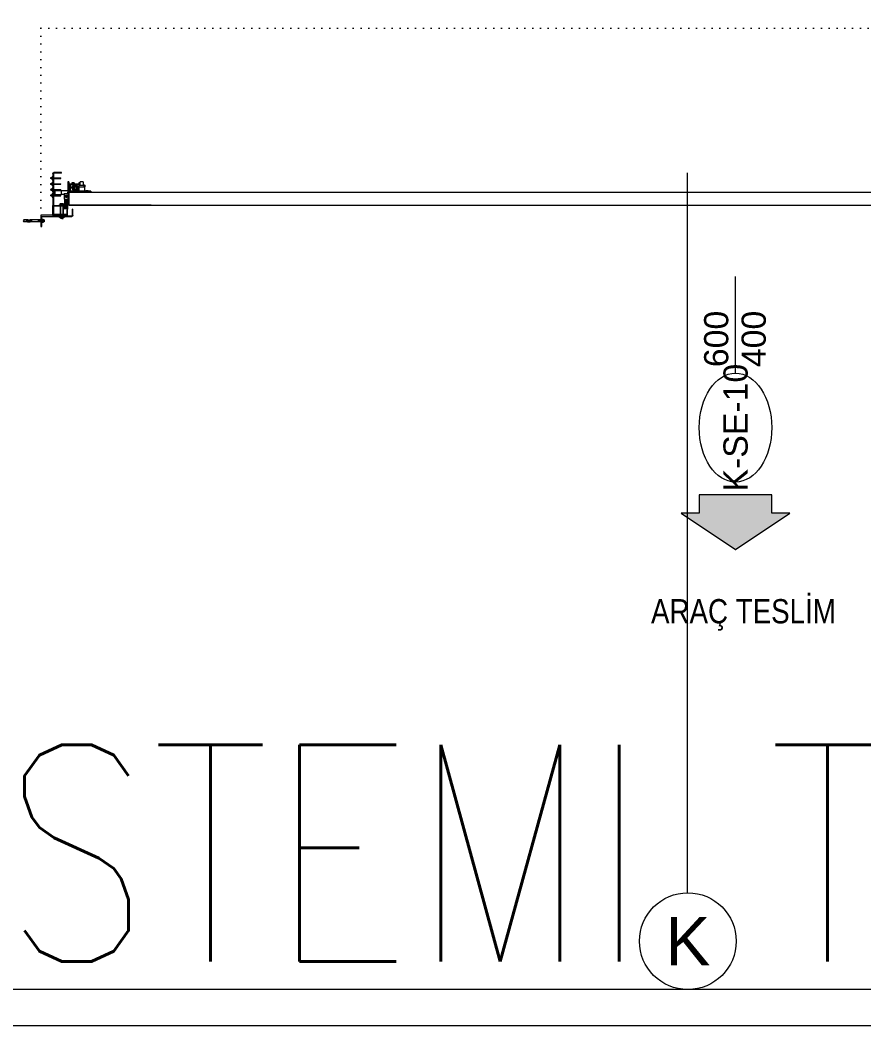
# Model space of a CAD drawing. Extents: x -1073 to 35213, y -1180 to 6950.
# Drawn here: x 3745.2 to 4093.9, y 0 to 415.6 of the extents above; entities that cross this region are included whole.
import ezdxf
from ezdxf.enums import TextEntityAlignment as Align

# ---------------------------------------------------------------- set-up
doc = ezdxf.new("R2010")
doc.units = 0
doc.header["$LTSCALE"] = 25
doc.linetypes.add('DOT2', pattern=[0.125, 0, -0.125])
doc.layers.get('0').update_dxf_attribs({"color": 9, "lineweight": 9})
for name, color, linetype, lineweight in [('10', 9, 'Continuous', 9), ('20', 9, 'DOT2', 9), ('21', 9, 'Continuous', 9), ('22', 8, 'Continuous', 9), ('24', 9, 'Continuous', 9), ('40A', 9, 'Continuous', 9), ('E-DAHİLİ DOME KAMERA', 7, 'Continuous', 30), ('E-DAHİLİ KAMERA', 7, 'Continuous', 30), ('E-YAZI', 7, 'Continuous', 30)]:
    doc.layers.add(name, color=color, linetype=linetype, lineweight=lineweight)
doc.styles.add('Arial', font='arial.ttf', dxfattribs={"height": 2.5})
doc.styles.add('E-YAZI', font='txttw.shx')
doc.styles.add('MuuM_TEXT-STANDART', font='ARIALN.TTF')

# ---------------------------------------------------------------- blocks, each defined once
blk = doc.blocks.new('0_aks')
at = {"linetype": 'Continuous'}
blk.add_circle((0, 0), 2, dxfattribs=at)
at = {"style": 'Arial'}
blk.add_attdef('AKS', text='', height=2, dxfattribs=at).set_placement((0, 0), align=Align.MIDDLE_CENTER)
blk = doc.blocks.new('p-aks_vw')
at = {"layer": '24', "ltscale": 2}
blk.add_lwpolyline([(3620, 40), (3620, -257.5)], dxfattribs=at)
at = {"layer": '24', "xscale": 10, "yscale": 10, "zscale": 10}
blk.add_blockref('0_aks', (3620.29, -277.5), dxfattribs=at).add_auto_attribs({'AKS': 'K'})
blk = doc.blocks.new('0_doorno')
blk.add_lwpolyline([(4.5, 0), (12.5, 0)])
blk.add_ellipse((0, 0), major_axis=(-4.5, 0), ratio=0.666667)
at = {"style": 'Arial'}
blk.add_attdef('YUKSEKLIK', text='', height=2, dxfattribs=at).set_placement((5, 5.9), align=Align.TOP_LEFT)
blk.add_attdef('KAPINO', text='', height=1.4, dxfattribs=at).set_placement((-0.019, -0.035), align=Align.MIDDLE)
blk.add_attdef('GENISLIK', text='', height=2, dxfattribs=at).set_placement((5, -1.895), align=Align.BOTTOM_LEFT)
blk = doc.blocks.new('0_arrow1')
blk.add_hatch(color=254).paths.add_polyline_path([(0, 0), (-22.5, -15), (-15, -15), (-15, -22.5), (15, -22.5), (15, -15), (22.5, -15)])
at = {"linetype": 'ByBlock', "lineweight": -2}
blk.add_lwpolyline([(15, -22.5), (-15, -22.5), (-15, -15), (-22.5, -15), (0, 0), (22.5, -15), (15, -15)], close=True, dxfattribs=at)
blk.add_point((0, 0))
blk = doc.blocks.new('p-seksiyoonel kapı profil')
for p, q in [((-6.34, 4.37), (-6.34, 4.6)), ((-6.34, 4.6), (1.04, 4.6)), ((-6.34, 4.37), (1.04, 4.37)), ((1.04, 4.37), (1.04, 4.6)), ((-6.58, 4.13), (-6.82, 4.13)), ((-6.82, -13.02), (-6.82, 4.13)), ((-6.58, -13.02), (-6.58, 4.13)), ((-1.83, 1.61), (-1.83, -2.44)), ((-1.44, 1.27), (-1.8, 1.62)), ((-1.8, 1.62), (-1.8, -2.44)), ((-1.44, 1.27), (-1.44, -2.44)), ((-1.24, 1.18), (-1.24, -2.44)), ((-0.68, 1.62), (-1.04, 1.26)), ((-1.04, 1.26), (-1.04, -2.44)), ((-0.68, 1.62), (-0.68, -2.44)), ((-0.65, 1.61), (-0.65, -2.44)), ((0, 0), (33.85, 0)), ((0, 0), (0, 0)), ((1.27, 4.13), (1.51, 4.13)), ((1.27, 4.13), (1.27, 1.59)), ((1.51, 1.59), (1.27, 1.59)), ((1.51, 4.13), (1.51, 1.59)), ((-7.76, -4.16), (-7.76, -3.9)), ((-7.53, -3.9), (-7.76, -3.9)), ((-7.53, -3.9), (-6.84, -3.9)), ((-7.53, -4.16), (-7.53, -3.9)), ((-7.08, -3.39), (-6.84, -3.39)), ((-7.08, -3.63), (-7.08, -3.39)), ((-7.08, -3.63), (-7.08, -3.9)), ((-6.84, -3.63), (-7.08, -3.63)), ((-6.84, -3.63), (-6.84, -3.39)), ((-6.84, -3.63), (-6.84, -3.9)), ((-6.58, -3.93), (-3.51, -3.93)), ((-3.51, -3.93), (-3.51, -4.16)), ((-2.07, -2.52), (-2.07, -2.44)), ((-2.07, -2.44), (-0.59, -2.44)), ((-2.07, -2.52), (-0.59, -2.52)), ((-2.07, -4.85), (-2.07, -2.52)), ((-1.7, -3.58), (-1.71, -3.72)), ((-1.71, -3.64), (-1.68, -3.77)), ((-1.71, -3.72), (-1.68, -3.85)), ((-1.65, -3.45), (-1.7, -3.58)), ((-1.68, -3.77), (-1.61, -3.89)), ((-1.68, -3.85), (-1.61, -3.97)), ((-1.56, -3.34), (-1.65, -3.45)), ((-1.65, -3.84), (-1.44, -3.63)), ((-1.61, -3.89), (-1.51, -3.98)), ((-1.61, -3.97), (-1.51, -4.07)), ((-1.45, -3.26), (-1.56, -3.34)), ((-1.51, -3.98), (-1.38, -4.04)), ((-1.51, -4.07), (-1.38, -4.13)), ((-1.31, -3.22), (-1.45, -3.26)), ((-1.44, -3.26), (-1.44, -3.63)), ((-1.38, -4.04), (-1.24, -4.07)), ((-1.38, -4.13), (-1.24, -4.15)), ((-1.17, -3.22), (-1.31, -3.22)), ((-1.24, -3.22), (-1.24, -3.55)), ((-1.24, -4.07), (-1.1, -4.04)), ((-1.24, -4.15), (-1.1, -4.13)), ((-1.04, -3.26), (-1.17, -3.22)), ((-1.1, -4.04), (-0.97, -3.98)), ((-1.1, -4.13), (-0.97, -4.07)), ((-1.04, -3.26), (-1.04, -3.63)), ((-0.92, -3.34), (-1.04, -3.26)), ((-1.04, -3.63), (-0.83, -3.83)), ((-0.97, -3.98), (-0.87, -3.89)), ((-0.97, -4.07), (-0.87, -3.97)), ((-0.83, -3.45), (-0.92, -3.34)), ((-0.87, -3.89), (-0.8, -3.77)), ((-0.87, -3.97), (-0.8, -3.85)), ((-0.78, -3.58), (-0.83, -3.45)), ((-0.8, -3.77), (-0.77, -3.64)), ((-0.8, -3.85), (-0.77, -3.72)), ((-0.77, -3.72), (-0.78, -3.58)), ((-0.59, -0.62), (-0.65, -0.68)), ((-0.65, -1.69), (-0.59, -1.74)), ((-0.12, 0), (-0.59, 0)), ((-0.59, -2.01), (-0.59, 0)), ((-0.59, -2.01), (-0.12, -2.01)), ((-0.59, -2.01), (-0.59, -2.44)), ((-0.59, -2.44), (-0.59, -2.5)), ((-0.59, -2.44), (-0.12, -2.44)), ((-0.59, -2.52), (-0.59, -2.5)), ((-0.59, -2.5), (-0.21, -2.5)), ((-0.59, -3.19), (-0.59, -2.52)), ((-0.59, -4.85), (-0.59, -3.19)), ((-0.59, -3.19), (-0.47, -3.19)), ((-0.47, -3.19), (-0.41, -3.16)), ((-0.47, -4.85), (-0.47, -3.19)), ((-0.41, -3.16), (-0.35, -3.07)), ((-0.35, -3.07), (-0.3, -2.93)), ((-0.3, -2.93), (-0.25, -2.74)), ((-0.25, -2.74), (-0.21, -2.5)), ((-0.21, -2.5), (-0.17, -2.49)), ((-0.17, -2.49), (-0.14, -2.48)), ((-0.14, -2.48), (-0.12, -2.46)), ((-0.12, -0.24), (-0.12, 0)), ((-0.12, -0.24), (0, -0.24)), ((-0.12, -5.32), (-0.12, -0.24)), ((-0.12, -2.46), (-0.12, -2.45)), ((33.85, 0), (0, 0)), ((0, 0), (0, -0.36)), ((0, -0.36), (0, -0.52)), ((0, -0.52), (0, -0.58)), ((0, -0.58), (0, -0.6)), ((0, -0.6), (0, -0.87)), ((0, -0.87), (0, -0.89)), ((0, -0.89), (0, -0.95)), ((0, -0.95), (0, -1.53)), ((0, -1.53), (0, -1.64)), ((0, -1.64), (0, -2.06)), ((0, -2.06), (0, -2.19)), ((0, -2.19), (0, -2.29)), ((0, -2.29), (0, -2.71)), ((0, -2.71), (0, -3.13)), ((0, -3.13), (0, -3.23)), ((0, -3.23), (0, -3.36)), ((0, -3.36), (0, -4.47)), ((-7.53, -4.16), (-7.76, -4.16)), ((-7.76, -4.19), (-7.76, -4.16)), ((-7.76, -4.19), (-7.08, -4.19)), ((-7.76, -6.53), (-7.76, -6.26)), ((-7.53, -6.26), (-7.76, -6.26)), ((-7.53, -6.53), (-7.76, -6.53)), ((-7.76, -6.56), (-7.76, -6.53)), ((-7.76, -6.56), (-7.08, -6.56)), ((-6.82, -4.16), (-7.53, -4.16)), ((-7.53, -6.26), (-6.84, -6.26)), ((-7.53, -6.53), (-7.53, -6.26)), ((-6.82, -6.53), (-7.53, -6.53)), ((-7.08, -4.16), (-7.08, -4.7)), ((-6.84, -4.7), (-7.08, -4.7)), ((-7.08, -5.76), (-6.84, -5.76)), ((-7.08, -5.99), (-7.08, -5.76)), ((-7.08, -5.99), (-7.08, -6.26)), ((-6.84, -5.99), (-7.08, -5.99)), ((-7.08, -6.53), (-7.08, -7.06)), ((-6.84, -7.06), (-7.08, -7.06)), ((-7.08, -8.12), (-6.84, -8.12)), ((-7.08, -8.35), (-7.08, -8.12)), ((-6.84, -4.7), (-6.84, -4.19)), ((-6.84, -5.99), (-6.84, -5.76)), ((-6.84, -5.99), (-6.84, -6.26)), ((-6.84, -7.06), (-6.84, -6.56)), ((-6.84, -8.35), (-6.84, -8.12)), ((-6.58, -4.16), (-3.51, -4.16)), ((-6.58, -6.29), (-3.51, -6.29)), ((-6.58, -6.53), (-3.51, -6.53)), ((-5.99, -4.68), (-6.04, -4.73)), ((-6.04, -5.53), (-6.04, -4.73)), ((-6.04, -5.67), (-6.04, -5.53)), ((-6.04, -5.67), (-5.99, -5.72)), ((-3.39, -4.25), (-5.99, -4.25)), ((-5.99, -6.14), (-5.99, -4.25)), ((-5.99, -6.14), (-3.39, -6.14)), ((-3.51, -6.29), (-3.51, -6.53)), ((-3.39, -6.14), (-3.39, -4.25)), ((-2.07, -4.37), (-3.39, -4.37)), ((-3.39, -6.03), (-0.6, -6.03)), ((-2.07, -4.85), (-0.59, -4.85)), ((-0.6, -5.77), (-0.6, -4.85)), ((-0.6, -6.03), (-0.6, -5.77)), ((-0.6, -5.79), (-0.59, -5.79)), ((-0.59, -4.85), (-0.47, -4.85)), ((-0.59, -4.85), (-0.59, -5.32)), ((-0.12, -5.32), (-0.59, -5.32)), ((-0.59, -9.63), (-0.59, -5.32)), ((-0.4, -4.84), (-0.47, -4.85)), ((-0.34, -4.84), (-0.4, -4.84)), ((-0.28, -4.83), (-0.34, -4.84)), ((-0.22, -4.83), (-0.28, -4.83)), ((-0.18, -4.82), (-0.22, -4.83)), ((-0.15, -4.81), (-0.18, -4.82)), ((-0.12, -4.8), (-0.15, -4.81)), ((-0.12, -5.79), (-0.15, -5.79)), ((-0.15, -5.82), (0.36, -5.82)), ((-0.12, -4.78), (-0.12, -4.8)), ((-0.12, -5.32), (0, -5.32)), ((-0.12, -5.79), (-0.12, -5.32)), ((0.13, -5.79), (-0.12, -5.79)), ((0.36, -5.85), (-0.12, -5.85)), ((-0.12, -9.63), (-0.12, -5.85)), ((0, -4.47), (0, -4.53)), ((0, -4.53), (0, -4.55)), ((0, -4.55), (0, -4.81)), ((0, -4.81), (0, -4.83)), ((0, -4.83), (0, -4.89)), ((0, -4.89), (0, -5.06)), ((0, -5.06), (0, -5.41)), ((0, -5.41), (33.85, -5.41)), ((0.07, -5.85), (0.07, -5.9)), ((0.07, -5.9), (0.36, -5.9)), ((0.36, -5.92), (0.09, -5.92)), ((0.36, -6.59), (0.1, -6.59)), ((0.1, -7.59), (0.36, -7.59)), ((0.13, -5.79), (0.13, -5.41)), ((0.29, -5.79), (0.13, -5.79)), ((0.13, -5.79), (0.16, -5.79)), ((0.14, -8.74), (0.14, -8.27)), ((0.36, -8.27), (0.14, -8.27)), ((0.31, -5.79), (0.31, -5.41)), ((0.32, -5.79), (0.36, -5.79)), ((0.36, -5.79), (0.36, -5.41)), ((0.36, -8.39), (0.36, -5.79)), ((0.36, -5.79), (0.4, -5.79)), ((0.38, -5.41), (0.38, -5.46)), ((0.38, -5.46), (0.39, -5.53)), ((0.39, -5.53), (0.39, -5.61)), ((0.39, -5.61), (0.4, -5.7)), ((0.4, -5.7), (0.4, -5.79)), ((0.4, -8.39), (0.4, -5.79)), ((3.93, -5.79), (0.4, -5.79)), ((0.96, -7.09), (0.94, -7.09)), ((0.95, -7.13), (0.95, -7.21)), ((0.95, -7.21), (0.99, -7.42)), ((0.99, -7.42), (1.06, -7.62)), ((1.06, -7.62), (1.17, -7.8)), ((1.17, -7.8), (1.31, -7.96)), ((1.26, -6.78), (1.23, -6.99)), ((1.23, -6.99), (1.23, -7.21)), ((1.23, -7.21), (1.27, -7.42)), ((1.33, -6.58), (1.26, -6.78)), ((1.27, -7.42), (1.34, -7.62)), ((1.31, -7.96), (1.47, -8.1)), ((1.44, -6.39), (1.33, -6.58)), ((1.33, -7.09), (1.36, -6.87)), ((1.36, -7.31), (1.33, -7.09)), ((1.34, -7.62), (1.45, -7.8)), ((1.36, -6.87), (1.42, -6.66)), ((1.42, -7.52), (1.36, -7.31)), ((1.37, -7.09), (1.39, -6.87)), ((1.39, -7.31), (1.37, -7.09)), ((1.39, -6.87), (1.43, -6.71)), ((1.45, -7.52), (1.39, -7.31)), ((1.42, -6.66), (1.43, -6.64)), ((1.52, -7.71), (1.42, -7.52)), ((1.57, -6.23), (1.44, -6.39)), ((1.56, -6.52), (1.44, -6.61)), ((1.44, -6.61), (1.46, -6.89)), ((1.51, -6.61), (1.44, -6.61)), ((1.45, -6.58), (1.52, -6.47)), ((1.53, -7.67), (1.45, -7.52)), ((1.45, -7.8), (1.59, -7.96)), ((1.46, -6.89), (1.49, -7.18)), ((1.47, -8.1), (1.66, -8.21)), ((1.49, -7.18), (1.49, -7.22)), ((1.49, -7.22), (1.52, -7.49)), ((1.5, -6.55), (1.55, -6.47)), ((1.51, -6.61), (1.63, -6.52)), ((1.54, -6.87), (1.51, -6.61)), ((1.52, -6.47), (1.66, -6.3)), ((1.52, -7.49), (1.55, -7.76)), ((1.54, -7.74), (1.52, -7.71)), ((1.57, -7.14), (1.54, -6.87)), ((1.55, -6.47), (1.69, -6.3)), ((1.62, -7.76), (1.55, -7.76)), ((1.55, -7.76), (1.8, -7.88)), ((1.9, -6.27), (1.56, -6.52)), ((1.74, -6.09), (1.57, -6.23)), ((1.57, -7.05), (1.58, -6.92)), ((1.57, -7.18), (1.57, -7.05)), ((1.57, -7.18), (1.57, -7.14)), ((1.6, -7.48), (1.57, -7.18)), ((1.59, -7.31), (1.57, -7.18)), ((1.66, -7.88), (1.57, -7.78)), ((1.58, -6.92), (1.61, -6.79)), ((1.63, -7.44), (1.59, -7.31)), ((1.59, -7.96), (1.75, -8.1)), ((1.62, -7.76), (1.6, -7.48)), ((1.61, -6.79), (1.66, -6.67)), ((1.87, -7.87), (1.62, -7.76)), ((1.63, -6.52), (1.99, -6.27)), ((1.68, -7.56), (1.63, -7.44)), ((1.69, -7.88), (1.63, -7.81)), ((1.66, -6.3), (1.83, -6.16)), ((1.66, -6.67), (1.72, -6.56)), ((1.83, -8.02), (1.66, -7.88)), ((1.66, -8.21), (1.86, -8.28)), ((1.75, -7.67), (1.68, -7.56)), ((1.69, -6.3), (1.86, -6.16)), ((1.86, -8.02), (1.69, -7.88)), ((1.72, -6.56), (1.8, -6.45)), ((1.92, -5.98), (1.74, -6.09)), ((1.83, -7.77), (1.75, -7.67)), ((1.75, -8.1), (1.94, -8.21)), ((1.8, -6.45), (1.89, -6.35)), ((1.8, -7.88), (2.07, -8)), ((1.83, -6.16), (2.02, -6.05)), ((1.93, -7.86), (1.83, -7.77)), ((2.03, -8.13), (1.83, -8.02)), ((1.86, -6.16), (2.05, -6.05)), ((2.06, -8.13), (1.86, -8.02)), ((1.86, -8.28), (2.07, -8.31)), ((2.11, -7.99), (1.87, -7.87)), ((1.89, -6.35), (1.99, -6.27)), ((2.03, -6.18), (1.9, -6.27)), ((2.12, -5.91), (1.92, -5.98)), ((2.03, -7.94), (1.93, -7.86)), ((1.94, -8.21), (2.14, -8.28)), ((1.98, -7.05), (2.01, -6.89)), ((1.99, -7.21), (1.98, -7.05)), ((1.99, -6.27), (2.11, -6.18)), ((1.99, -6.27), (2.1, -6.2)), ((2.04, -7.36), (1.99, -7.21)), ((2.01, -6.89), (2.08, -6.75)), ((2.02, -6.05), (2.23, -5.99)), ((2.38, -5.94), (2.03, -6.18)), ((2.07, -6.91), (2.03, -7.05)), ((2.03, -7.05), (2.05, -7.2)), ((2.15, -8), (2.03, -7.94)), ((2.24, -8.19), (2.03, -8.13)), ((2.14, -7.49), (2.04, -7.36)), ((2.05, -6.05), (2.26, -5.99)), ((2.05, -7.2), (2.1, -7.34)), ((2.27, -8.19), (2.06, -8.13)), ((2.14, -6.78), (2.07, -6.91)), ((2.07, -8), (2.1, -8.02)), ((2.07, -8.31), (2.16, -8.31)), ((2.08, -6.75), (2.19, -6.63)), ((2.1, -6.2), (2.22, -6.15)), ((2.1, -7.34), (2.19, -7.46)), ((2.1, -8.02), (2.35, -8.13)), ((2.11, -6.18), (2.45, -5.94)), ((2.15, -8), (2.11, -7.99)), ((2.33, -5.87), (2.12, -5.91)), ((2.25, -6.67), (2.14, -6.78)), ((2.26, -7.6), (2.14, -7.49)), ((2.14, -8.28), (2.35, -8.31)), ((2.41, -8.13), (2.15, -8)), ((2.27, -8.05), (2.15, -8)), ((2.19, -6.63), (2.33, -6.55)), ((2.19, -7.46), (2.32, -7.54)), ((2.22, -6.15), (2.34, -6.11)), ((2.23, -5.99), (2.29, -5.98)), ((2.45, -8.21), (2.24, -8.19)), ((2.39, -6.61), (2.25, -6.67)), ((2.26, -5.99), (2.29, -5.98)), ((2.53, -6.59), (2.26, -6.59)), ((2.26, -7.59), (2.53, -7.59)), ((2.41, -7.66), (2.26, -7.6)), ((2.4, -8.08), (2.27, -8.05)), ((2.48, -8.21), (2.27, -8.19)), ((2.32, -7.54), (2.46, -7.59)), ((2.44, -5.86), (2.33, -5.87)), ((2.33, -6.55), (2.48, -6.5)), ((2.34, -6.11), (2.47, -6.09)), ((2.35, -8.13), (2.6, -8.24)), ((2.35, -8.31), (2.56, -8.31)), ((2.45, -5.94), (2.38, -5.94)), ((2.53, -6.59), (2.39, -6.61)), ((2.53, -8.09), (2.4, -8.08)), ((2.57, -7.68), (2.41, -7.66)), ((2.67, -8.24), (2.41, -8.13)), ((2.53, -5.87), (2.44, -5.86)), ((2.45, -5.94), (2.71, -6.05)), ((2.45, -8.21), (2.48, -8.21)), ((2.46, -7.59), (2.61, -7.59)), ((2.47, -6.09), (2.6, -6.09)), ((2.48, -6.5), (2.64, -6.5)), ((2.49, -6.5), (2.54, -6.51)), ((2.53, -7.67), (2.49, -7.68)), ((2.52, -6.5), (2.61, -6.51)), ((2.52, -6.5), (2.56, -6.5)), ((2.64, -7.66), (2.52, -7.68)), ((2.6, -7.67), (2.52, -7.68)), ((2.74, -5.9), (2.53, -5.87)), ((2.7, -6.59), (2.53, -6.59)), ((2.68, -6.61), (2.53, -6.59)), ((2.53, -7.59), (2.7, -7.59)), ((2.68, -7.62), (2.53, -7.67)), ((2.66, -8.09), (2.53, -8.09)), ((2.54, -6.51), (2.69, -6.57)), ((2.55, -5.97), (2.7, -5.99)), ((2.56, -6.5), (2.72, -6.55)), ((2.56, -8.31), (2.67, -8.29)), ((2.73, -7.66), (2.57, -7.68)), ((2.6, -6.09), (2.73, -6.1)), ((2.75, -7.62), (2.6, -7.67)), ((2.67, -8.24), (2.6, -8.24)), ((2.61, -6.51), (2.76, -6.57)), ((2.61, -7.59), (2.75, -7.54)), ((2.64, -6.5), (2.8, -6.55)), ((2.79, -7.59), (2.64, -7.66)), ((2.79, -8.07), (2.66, -8.09)), ((2.73, -6.63), (2.67, -6.56)), ((2.67, -7.62), (2.73, -7.55)), ((2.79, -8.16), (2.67, -8.24)), ((2.82, -6.67), (2.68, -6.61)), ((2.82, -7.52), (2.68, -7.62)), ((2.69, -6.57), (2.82, -6.66)), ((2.7, -5.99), (2.91, -6.05)), ((2.71, -6.05), (2.98, -6.18)), ((2.72, -8.28), (2.71, -8.28)), ((2.72, -6.55), (2.85, -6.63)), ((2.92, -8.22), (2.72, -8.28)), ((2.73, -6.1), (2.86, -6.13)), ((2.87, -7.59), (2.73, -7.66)), ((2.95, -5.97), (2.74, -5.9)), ((2.75, -7.54), (2.87, -7.46)), ((2.88, -7.52), (2.75, -7.62)), ((2.76, -6.57), (2.89, -6.66)), ((2.8, -6.66), (2.76, -6.61)), ((2.76, -7.57), (2.79, -7.53)), ((2.91, -8.13), (2.77, -8.17)), ((2.91, -7.49), (2.79, -7.59)), ((2.79, -7.53), (2.8, -7.52)), ((3.15, -7.91), (2.79, -8.16)), ((2.91, -8.03), (2.79, -8.07)), ((2.8, -6.55), (2.94, -6.63)), ((2.82, -6.66), (2.89, -6.73)), ((2.92, -6.78), (2.82, -6.67)), ((2.89, -7.45), (2.82, -7.52)), ((2.85, -6.63), (2.96, -6.75)), ((2.86, -6.13), (2.98, -6.18)), ((2.87, -7.46), (2.97, -7.34)), ((3, -7.49), (2.87, -7.59)), ((2.98, -7.4), (2.88, -7.52)), ((2.89, -6.66), (2.99, -6.79)), ((2.91, -6.05), (3.1, -6.16)), ((3.01, -7.36), (2.91, -7.49)), ((3.03, -7.98), (2.91, -8.03)), ((3.11, -8.02), (2.91, -8.13)), ((3, -6.91), (2.92, -6.78)), ((3.26, -8), (2.92, -8.22)), ((2.94, -6.63), (3.05, -6.75)), ((3.13, -6.08), (2.95, -5.97)), ((2.96, -6.75), (3.04, -6.89)), ((2.97, -7.34), (3.02, -7.2)), ((2.98, -6.18), (3.1, -6.24)), ((2.98, -6.18), (3.02, -6.19)), ((3.05, -7.25), (2.98, -7.4)), ((2.99, -6.79), (3.05, -6.93)), ((3.03, -7.05), (3, -6.91)), ((3.09, -7.36), (3, -7.49)), ((3.06, -7.21), (3.01, -7.36)), ((3.02, -6.19), (3.26, -6.31)), ((3.02, -7.2), (3.03, -7.05)), ((3.15, -7.91), (3.03, -7.98)), ((3.04, -6.89), (3.07, -7.05)), ((3.05, -6.75), (3.12, -6.89)), ((3.05, -6.93), (3.07, -7.09)), ((3.07, -7.09), (3.05, -7.25)), ((3.07, -7.05), (3.06, -7.21)), ((3.14, -7.21), (3.09, -7.36)), ((3.1, -6.16), (3.27, -6.29)), ((3.1, -6.24), (3.2, -6.32)), ((3.27, -7.88), (3.11, -8.02)), ((3.12, -6.89), (3.15, -7.05)), ((3.24, -6.17), (3.13, -6.08)), ((3.15, -7.05), (3.14, -7.21)), ((3.27, -7.82), (3.15, -7.91)), ((3.25, -7.83), (3.15, -7.91)), ((3.2, -6.32), (3.3, -6.41)), ((3.25, -6.18), (3.41, -6.37)), ((3.34, -7.73), (3.25, -7.83)), ((3.26, -6.31), (3.5, -6.42)), ((3.51, -7.68), (3.26, -8)), ((3.61, -7.57), (3.27, -7.82)), ((3.38, -7.77), (3.27, -7.88)), ((3.3, -6.41), (3.38, -6.51)), ((3.41, -7.62), (3.34, -7.73)), ((3.38, -6.51), (3.45, -6.62)), ((3.48, -7.51), (3.41, -7.62)), ((3.45, -6.62), (3.5, -6.74)), ((3.52, -7.38), (3.48, -7.51)), ((3.5, -6.42), (3.53, -6.7)), ((3.5, -6.74), (3.54, -6.87)), ((3.51, -6.51), (3.64, -6.88)), ((3.53, -7.63), (3.51, -7.68)), ((3.55, -7.26), (3.52, -7.38)), ((3.53, -6.7), (3.56, -7)), ((3.54, -6.72), (3.58, -6.87)), ((3.54, -6.87), (3.56, -7)), ((3.57, -7.13), (3.55, -7.26)), ((3.56, -7), (3.57, -7.13)), ((3.56, -7), (3.57, -7.04)), ((3.57, -7.04), (3.59, -7.3)), ((3.58, -6.87), (3.6, -7.09)), ((3.6, -7.09), (3.59, -7.24)), ((3.59, -7.3), (3.61, -7.57)), ((3.65, -7.29), (3.6, -7.43)), ((3.64, -6.88), (3.65, -7.29)), ((3.91, -5.46), (3.91, -5.41)), ((3.92, -5.53), (3.91, -5.46)), ((3.92, -5.61), (3.92, -5.53)), ((3.93, -5.7), (3.92, -5.61)), ((3.93, -5.79), (3.93, -5.7)), ((3.93, -8.39), (3.93, -5.79)), ((3.93, -5.79), (4.01, -5.79)), ((3.93, -7.56), (6.14, -7.56)), ((3.93, -8.27), (6.14, -8.27)), ((3.97, -5.79), (3.97, -7.56)), ((4.01, -5.79), (4.01, -5.41)), ((8.86, -5.79), (4.01, -5.79)), ((4.56, -8.27), (4.56, -9.69)), ((5.74, -9.69), (5.74, -8.27)), ((5.88, -8.74), (5.88, -8.27)), ((6.14, -7.56), (6.14, -8.27)), ((6.14, -7.56), (6.63, -7.56)), ((6.14, -8.27), (6.63, -8.27)), ((6.33, -7.56), (6.33, -5.79)), ((6.58, -5.82), (8.07, -5.82)), ((8.04, -5.85), (6.61, -5.85)), ((6.63, -7.56), (6.63, -8.27)), ((6.81, -5.85), (6.81, -5.9)), ((6.81, -5.9), (7.84, -5.9)), ((7.82, -5.92), (6.82, -5.92)), ((7.84, -5.9), (7.84, -5.85)), ((8.86, -5.79), (8.86, -5.41)), ((-7.76, -8.89), (-7.76, -8.62)), ((-7.53, -8.62), (-7.76, -8.62)), ((-7.53, -8.89), (-7.76, -8.89)), ((-7.76, -8.92), (-7.76, -8.89)), ((-7.76, -8.92), (-7.08, -8.92)), ((-7.76, -11.25), (-7.76, -10.99)), ((-7.53, -10.99), (-7.76, -10.99)), ((-7.53, -11.25), (-7.76, -11.25)), ((-7.76, -11.28), (-7.76, -11.25)), ((-7.76, -11.28), (-7.08, -11.28)), ((-7.53, -8.62), (-6.84, -8.62)), ((-7.53, -8.89), (-7.53, -8.62)), ((-6.82, -8.89), (-7.53, -8.89)), ((-7.53, -10.99), (-6.84, -10.99)), ((-7.53, -11.25), (-7.53, -10.99)), ((-6.82, -11.25), (-7.53, -11.25)), ((-7.08, -8.35), (-7.08, -8.62)), ((-6.84, -8.35), (-7.08, -8.35)), ((-7.08, -8.89), (-7.08, -9.42)), ((-6.84, -9.42), (-7.08, -9.42)), ((-7.08, -10.48), (-6.84, -10.48)), ((-7.08, -10.71), (-7.08, -10.48)), ((-7.08, -10.71), (-7.08, -10.99)), ((-6.84, -10.71), (-7.08, -10.71)), ((-7.08, -11.25), (-7.08, -11.79)), ((-6.84, -11.79), (-7.08, -11.79)), ((-6.84, -8.35), (-6.84, -8.62)), ((-6.84, -9.42), (-6.84, -8.92)), ((-6.84, -10.71), (-6.84, -10.48)), ((-6.84, -10.71), (-6.84, -10.99)), ((-6.84, -11.79), (-6.84, -11.28)), ((-6.58, -8.65), (-3.51, -8.65)), ((-6.58, -8.89), (-3.51, -8.89)), ((-6.58, -11.01), (-3.51, -11.01)), ((-6.58, -11.25), (-3.51, -11.25)), ((-3.51, -8.65), (-3.51, -8.89)), ((-3.51, -11.01), (-3.51, -11.25)), ((-0.12, -9.63), (-0.59, -9.63)), ((2.18, -8.74), (0.14, -8.74)), ((0.36, -8.39), (0.4, -8.39)), ((3.93, -8.39), (0.4, -8.39)), ((1.07, -9.19), (1.07, -8.74)), ((1.07, -9.19), (1.12, -9.19)), ((1.12, -9.19), (1.11, -9.19)), ((1.11, -9.19), (1.11, -9.22)), ((1.18, -9.22), (1.11, -9.22)), ((1.18, -9.22), (1.12, -9.19)), ((1.12, -9.19), (1.16, -9.19)), ((1.16, -9.19), (1.16, -8.74)), ((1.16, -9.19), (1.42, -9.19)), ((1.2, -9.22), (1.18, -9.22)), ((1.41, -9.19), (1.2, -9.22)), ((1.65, -9.22), (1.2, -9.22)), ((1.42, -9.19), (1.41, -9.19)), ((1.42, -9.19), (1.67, -9.19)), ((1.65, -9.22), (1.42, -9.19)), ((1.68, -9.22), (1.65, -9.22)), ((1.67, -9.19), (1.67, -8.74)), ((1.67, -9.19), (1.88, -9.19)), ((1.88, -9.19), (1.68, -9.22)), ((2.05, -9.22), (1.68, -9.22)), ((2.09, -9.19), (1.88, -9.19)), ((1.88, -9.19), (1.88, -9.19)), ((2.05, -9.22), (1.88, -9.19)), ((2.05, -9.2), (2.06, -9.22)), ((2.06, -9.22), (2.05, -9.22)), ((2.09, -9.19), (2.09, -8.74)), ((2.18, -8.74), (2.18, -8.39)), ((4.56, -8.74), (2.18, -8.74)), ((3.9, -9.19), (3.9, -8.74)), ((3.9, -9.19), (4, -9.19)), ((4, -9.19), (3.94, -9.22)), ((4.12, -9.22), (3.94, -9.22)), ((4.12, -9.22), (4, -9.19)), ((4, -9.19), (4.1, -9.19)), ((4, -9.19), (4, -9.19)), ((4.1, -9.19), (4.1, -8.74)), ((4.1, -9.19), (4.37, -9.19)), ((4.14, -9.22), (4.12, -9.22)), ((4.37, -9.19), (4.14, -9.22)), ((4.56, -9.22), (4.14, -9.22)), ((4.37, -9.19), (4.56, -9.19)), ((4.37, -9.19), (4.37, -9.19)), ((4.56, -9.21), (4.37, -9.19)), ((5.74, -9.69), (4.56, -9.69)), ((5.88, -8.74), (5.74, -8.74)), ((-6.58, -13.02), (-6.82, -13.02)), ((-6.82, -13.02), (-6.82, -13.03)), ((-6.34, -13.26), (-6.34, -13.5)), ((-3.27, -13.26), (-6.34, -13.26)), ((-3.27, -13.5), (-6.34, -13.5)), ((-6.34, -13.5), (-5.67, -13.5)), ((-6.34, -13.5), (-6.34, -13.5)), ((-5.67, -13.5), (-5.49, -13.5)), ((-5.67, -13.5), (-5.67, -13.5)), ((-5.49, -13.5), (-5.49, -13.5)), ((-3.27, -13.26), (-3.27, -13.5))]:
    blk.add_line(p, q)
for centre, radius, start, end in [((-6.34, 4.13), 0.473, 90, 180), ((-6.34, 4.13), 0.236, 90, 180), ((1.04, 4.13), 0.473, 0, 90), ((1.04, 4.13), 0.236, 0, 90), ((-1.24, 1.47), 0.295, 225, 269.1856), ((-1.24, 1.47), 0.295, 270.3711, 314.3764), ((-6.81, -3.9), 0.0295, 180, 258.463), ((-1.24, -3.84), 0.295, 90.8144, 135), ((-1.24, -3.84), 0.295, 45.6236, 89.6289), ((-6.81, -4.19), 0.0295, 101.537, 180), ((-6.81, -6.26), 0.0295, 180, 258.463), ((-6.81, -6.56), 0.0295, 101.537, 180), ((-0.12, -5.32), 0.472, 180, 270), ((-0.12, -5.82), 0.0295, 180, 270), ((0.1, -7.09), 0.502, 90, 116.3511), ((0.1, -7.09), 0.502, 243.6489, 270), ((0.09, -5.9), 0.0177, 180, 270), ((6.61, -5.82), 0.0295, 180, 270), ((6.82, -5.9), 0.0177, 180, 270), ((7.82, -5.9), 0.0177, 270, 0), ((8.04, -5.82), 0.0295, 270, 0), ((-6.81, -8.62), 0.0295, 180, 258.463), ((-6.81, -8.92), 0.0295, 101.537, 180), ((-6.81, -10.99), 0.0295, 180, 258.463), ((-6.81, -11.28), 0.0295, 101.537, 180), ((-6.34, -13.02), 0.473, 180, 270), ((-6.34, -13.03), 0.473, 180, 270), ((-6.34, -13.02), 0.236, 180, 270)]:
    blk.add_arc(centre, radius, start, end)
blk = doc.blocks.new('çelik dübel')
at = {"ltscale": 7}
for p, q in [((-87.2, -2), (-85, 2)), ((-85, -6), (-85, 2)), ((-68, 2), (-85, 2)), ((-75, -6), (-75, 2)), ((-70, -6), (-70, 2)), ((-68, 3), (-58, 2)), ((-68, -7), (-68, 3)), ((-58, -6), (-58, 2)), ((-8.5, 2), (-58, 2)), ((-53, 1.5), (-58, 1.5)), ((-53, -6), (-53, 2)), ((-25, -6), (-25, 2)), ((-25, -6), (-23.9, 2)), ((-23, -6), (-21.9, 2)), ((-21, -6), (-19.9, 2)), ((-19, -6), (-17.9, 2)), ((-17, -6), (-15.9, 2)), ((-85, -6), (-87.2, -2)), ((-68, -6), (-85, -6)), ((-68, -7), (-58, -6)), ((-53, -5.5), (-58, -5.5)), ((-8.5, -6), (-58, -6))]:
    blk.add_line(p, q, dxfattribs=at)
for p, q in [((-15, -6), (-13.9, 2)), ((-13, -6), (-11.9, 2)), ((-11, -6), (-10, 1.1)), ((-10, -9), (-10, 5)), ((-9, 5), (-10, 5)), ((-10, 3), (-10, 5)), ((-9, -9), (-9, 5)), ((-8.5, 2), (-8.5, 3)), ((-8.5, -4), (-8.5, 0)), ((-5, 4), (-7.5, 4)), ((-5, 1), (-7.5, 1)), ((-4, 2), (-4, 3)), ((-1, 2), (-4, 2)), ((-4, -4), (-4, 0)), ((-3, -6), (-1.9, 2)), ((-1, -6), (0, 1.1)), ((0, -5), (0, 1)), ((-10, -7), (-10, -9.1)), ((-9, -9), (-10, -9)), ((-8.5, -6), (-8.5, -7)), ((-5, -5), (-7.5, -5)), ((-5, -8), (-7.5, -8)), ((-4, -6), (-4, -7)), ((-1, -6), (-4, -6))]:
    blk.add_line(p, q)
for points in [[(-68, 0.6), (-67.4, 0.4), (-67, 0.1), (-66.6, -0.3), (-66.2, -0.8), (-65.9, -1.3), (-65.7, -1.9), (-65.4, -2.3), (-65.2, -2.8), (-65, -3.1), (-64.8, -3.3), (-64.6, -3.5), (-64.4, -3.6), (-64.2, -3.5), (-63.9, -3.5), (-63.7, -3.3), (-63.5, -3.1), (-63.2, -2.9), (-62.9, -2.6), (-62.7, -2.3), (-62.4, -2), (-62.1, -1.7), (-61.9, -1.4), (-61.6, -1.1), (-61.4, -0.9), (-61.2, -0.7), (-61, -0.6), (-60.8, -0.5), (-60.6, -0.5), (-60.4, -0.5), (-60.3, -0.7), (-60.1, -0.9), (-59.9, -1.1), (-59.8, -1.5), (-59.6, -1.9), (-59.4, -2.3), (-59.2, -2.7), (-58.9, -3), (-58.7, -3.3), (-58.4, -3.5), (-58, -3.5)], [(-68, -0.5), (-68, -0.5), (-67.9, -0.5), (-67.9, -0.5), (-67.8, -0.5), (-67.8, -0.6), (-67.7, -0.6), (-67.7, -0.6), (-67.6, -0.7), (-67.6, -0.7), (-67.6, -0.8), (-67.5, -0.8), (-67.5, -0.8), (-67.5, -0.9), (-67.4, -0.9), (-67.4, -0.9), (-67.3, -1), (-67.3, -1), (-67.3, -1.1), (-67.2, -1.1), (-67.2, -1.2), (-67.2, -1.2), (-67.1, -1.3), (-67.1, -1.3), (-67.1, -1.4), (-67, -1.4), (-67, -1.5), (-67, -1.5), (-66.9, -1.6), (-66.9, -1.6), (-66.9, -1.7), (-66.9, -1.7), (-66.8, -1.8), (-66.8, -1.9), (-66.8, -1.9), (-66.7, -2), (-66.7, -2), (-66.7, -2.1), (-66.6, -2.2), (-66.6, -2.2), (-66.6, -2.3), (-66.6, -2.3), (-66.5, -2.4), (-66.5, -2.5), (-66.5, -2.5), (-66.4, -2.6), (-66.4, -2.7), (-66.4, -2.7), (-66.3, -2.8), (-66.3, -2.8), (-66.3, -2.9), (-66.3, -3), (-66.2, -3), (-66.2, -3.1), (-66.2, -3.1), (-66.1, -3.2), (-66.1, -3.2), (-66.1, -3.3), (-66, -3.4), (-66, -3.4), (-66, -3.5), (-65.9, -3.5), (-65.9, -3.6), (-65.9, -3.6), (-65.8, -3.7), (-65.8, -3.7), (-65.7, -3.8), (-65.7, -3.8), (-65.7, -3.9), (-65.6, -3.9), (-65.6, -4), (-65.5, -4), (-65.5, -4.1), (-65.4, -4.1), (-65.4, -4.1), (-65.3, -4.2), (-65.3, -4.2), (-65.2, -4.3), (-65.2, -4.3), (-65.1, -4.3), (-65, -4.4), (-65, -4.4), (-64.9, -4.4), (-64.9, -4.4), (-64.8, -4.5), (-64.7, -4.5), (-64.7, -4.5), (-64.6, -4.5), (-64.5, -4.5), (-64.5, -4.5), (-64.4, -4.5), (-64.3, -4.5), (-64.3, -4.5), (-64.2, -4.5), (-64.1, -4.5), (-64.1, -4.5), (-64, -4.5), (-64, -4.5), (-63.9, -4.5), (-63.8, -4.5), (-63.8, -4.5), (-63.7, -4.4), (-63.7, -4.4), (-63.6, -4.4), (-63.6, -4.4), (-63.5, -4.4), (-63.4, -4.3), (-63.4, -4.3), (-63.3, -4.3), (-63.3, -4.3), (-63.3, -4.2), (-63.2, -4.2), (-63.2, -4.2), (-63.1, -4.1), (-63.1, -4.1), (-63, -4.1), (-63, -4), (-62.9, -4), (-62.9, -4), (-62.9, -3.9), (-62.8, -3.9), (-62.8, -3.9), (-62.7, -3.8), (-62.7, -3.8), (-62.7, -3.8), (-62.6, -3.7), (-62.6, -3.7), (-62.5, -3.6), (-62.5, -3.6), (-62.5, -3.6), (-62.4, -3.5), (-62.4, -3.5), (-62.4, -3.5), (-62.3, -3.4), (-62.3, -3.4), (-62.2, -3.3), (-62.2, -3.3), (-62.2, -3.3), (-62.1, -3.2), (-62.1, -3.2), (-62.1, -3.1), (-62, -3.1), (-62, -3.1), (-62, -3), (-61.9, -3), (-61.9, -2.9), (-61.9, -2.9), (-61.8, -2.9), (-61.8, -2.8), (-61.7, -2.8), (-61.7, -2.7), (-61.7, -2.7), (-61.6, -2.6), (-61.6, -2.6), (-61.6, -2.6), (-61.5, -2.5), (-61.5, -2.5), (-61.5, -2.5), (-61.4, -2.4), (-61.4, -2.4), (-61.4, -2.3), (-61.3, -2.3), (-61.3, -2.3), (-61.3, -2.2), (-61.3, -2.2), (-61.2, -2.2), (-61.2, -2.1), (-61.2, -2.1), (-61.1, -2), (-61.1, -2), (-61.1, -2), (-61, -1.9), (-61, -1.9), (-61, -1.9), (-61, -1.9), (-60.9, -1.8), (-60.9, -1.8), (-60.9, -1.8), (-60.9, -1.8), (-60.9, -1.8), (-60.9, -1.7), (-60.8, -1.7), (-60.8, -1.7), (-60.8, -1.7), (-60.8, -1.7), (-60.8, -1.7), (-60.8, -1.8), (-60.7, -1.8), (-60.7, -1.8), (-60.7, -1.8), (-60.7, -1.9), (-60.7, -1.9), (-60.7, -1.9), (-60.6, -2), (-60.6, -2), (-60.6, -2.1), (-60.6, -2.1), (-60.6, -2.1), (-60.5, -2.2), (-60.5, -2.2), (-60.5, -2.3), (-60.5, -2.3), (-60.4, -2.4), (-60.4, -2.5), (-60.4, -2.5), (-60.4, -2.6), (-60.3, -2.6), (-60.3, -2.7), (-60.3, -2.7), (-60.3, -2.8), (-60.2, -2.8), (-60.2, -2.9), (-60.2, -3), (-60.1, -3), (-60.1, -3.1), (-60.1, -3.1), (-60, -3.2), (-60, -3.2), (-59.9, -3.3), (-59.9, -3.4), (-59.9, -3.4), (-59.8, -3.5), (-59.8, -3.5), (-59.7, -3.6), (-59.7, -3.6), (-59.6, -3.7), (-59.6, -3.8), (-59.5, -3.8), (-59.5, -3.9), (-59.4, -3.9), (-59.3, -4), (-59.3, -4), (-59.2, -4.1), (-59.1, -4.2), (-59, -4.2), (-58.9, -4.3), (-58.8, -4.3), (-58.6, -4.4), (-58.4, -4.4), (-58.2, -4.5), (-58, -4.5)]]:
    blk.add_lwpolyline(points)
for centre, start, end in [((-7.5, 3), 90, 180), ((-7.5, 2), 180, 270), ((-7.5, 0), 90, 180), ((-5, 3), 0, 90), ((-5, 2), 270, 0), ((-5, 0), 0, 90), ((-1, 1), 0, 90), ((-7.5, -4), 180, 270), ((-7.5, -6), 90, 180), ((-7.5, -7), 180, 270), ((-5, -4), 270, 0), ((-5, -6), 0, 90), ((-5, -7), 270, 0), ((-1, -5), 270, 0)]:
    blk.add_arc(centre, 1, start, end)
blk = doc.blocks.new('dsa')
at = {"layer": '10'}
for p, q in [((61905.82, 2715.49, 0), (61905.82, 2715.18, 0)), ((61905.82, 2715.18, 0), (61907.58, 2715.18, 0)), ((61907.36, 2715.58, 0), (61906.04, 2715.58, 0)), ((61906.2, 2715.76, 0), (61907.19, 2715.82, 0)), ((61906.2, 2715.76, 0), (61906.22, 2715.77, 0)), ((61906.22, 2715.74, 0), (61906.2, 2715.76, 0)), ((61906.2, 2715.64, 0), (61907.19, 2715.7, 0)), ((61906.2, 2715.64, 0), (61906.22, 2715.66, 0)), ((61906.22, 2715.63, 0), (61906.2, 2715.64, 0)), ((61906.2, 2715.18, 0), (61907.2, 2715.18, 0)), ((61906.2, 2715.14, 0), (61906.2, 2715.18, 0)), ((61906.2, 2714.97, 0), (61906.2, 2710.47, 0)), ((61906.22, 2715.82, 0), (61906.28, 2715.86, 0)), ((61906.22, 2715.77, 0), (61906.22, 2715.82, 0)), ((61906.22, 2715.66, 0), (61906.22, 2715.74, 0)), ((61906.22, 2715.58, 0), (61906.22, 2715.63, 0)), ((61906.26, 2715.49, 0), (61906.26, 2715.18, 0)), ((61906.67, 2715.86, 0), (61906.28, 2715.86, 0)), ((61906.67, 2715.86, 0), (61907.11, 2715.86, 0)), ((61907.19, 2715.82, 0), (61907.11, 2715.86, 0)), ((61907.14, 2715.5, 0), (61907.14, 2715.18, 0)), ((61907.14, 2715.5, 0), (61907.14, 2715.49, 0)), ((61907.16, 2715.18, 0), (61907.16, 2715.14, 0)), ((61907.16, 2710.47, 0), (61907.16, 2714.97, 0)), ((61907.17, 2715.83, 0), (61907.19, 2715.82, 0)), ((61907.19, 2715.82, 0), (61907.17, 2715.8, 0)), ((61907.19, 2715.81, 0), (61907.17, 2715.8, 0)), ((61907.17, 2715.8, 0), (61907.17, 2715.71, 0)), ((61907.17, 2715.71, 0), (61907.19, 2715.7, 0)), ((61907.19, 2715.7, 0), (61907.17, 2715.68, 0)), ((61907.17, 2715.68, 0), (61907.17, 2715.6, 0)), ((61907.17, 2715.6, 0), (61907.19, 2715.58, 0)), ((61907.2, 2715.18, 0), (61907.2, 2715.14, 0)), ((61907.2, 2710.47, 0), (61907.2, 2714.97, 0)), ((61907.58, 2715.18, 0), (61907.58, 2715.49, 0)), ((61905.82, 2710.26, 0), (61907.58, 2710.26, 0)), ((61905.82, 2709.95, 0), (61905.82, 2710.26, 0)), ((61907.36, 2709.86, 0), (61906.05, 2709.86, 0)), ((61906.2, 2710.3, 0), (61906.2, 2710.26, 0)), ((61906.2, 2710.26, 0), (61907.2, 2710.26, 0)), ((61906.26, 2709.95, 0), (61906.26, 2710.26, 0)), ((61907.14, 2709.94, 0), (61907.14, 2710.26, 0)), ((61907.14, 2709.94, 0), (61907.14, 2709.95, 0)), ((61907.16, 2710.26, 0), (61907.16, 2710.3, 0)), ((61907.2, 2710.26, 0), (61907.2, 2710.3, 0)), ((61907.58, 2710.26, 0), (61907.58, 2709.95, 0))]:
    blk.add_line(p, q, dxfattribs=at)
at = {"layer": '10', "lineweight": 9}
for p, q in [((61906.52, 2715.56, 0), (61906.52, 2715.59, 0)), ((61906.52, 2715.58, 0), (61906.52, 2715.58, 0))]:
    blk.add_line(p, q, dxfattribs=at)
at = {"layer": '10', "elevation": 0}
blk.add_lwpolyline([(61897.96, 2714.47), (61897.96, 2719.18), (61898.46, 2719.18), (61898.46, 2715.37, 0.414214), (61898.86, 2714.97), (61908.96, 2714.97), (61908.96, 2714.47), (61897.96, 2714.47)], format="xyb", dxfattribs=at)
for points in [[(61907.92, 2714.97), (61905.52, 2714.97), (61905.52, 2715.14), (61907.92, 2715.14)], [(61907.92, 2710.47), (61905.52, 2710.47), (61905.52, 2710.3), (61907.92, 2710.3)]]:
    blk.add_lwpolyline(points, close=True, dxfattribs=at)
for points in [[(61906.24, 2715.14), (61906.24, 2715.18)], [(61906.24, 2714.97), (61906.24, 2710.47)], [(61906.24, 2710.3), (61906.24, 2710.26)]]:
    blk.add_lwpolyline(points, dxfattribs=at)
at = {"layer": '10'}
for centre, radius, start, end in [((61906.04, 2715.27, 0), 0.315, 45.8497, 134.1503), ((61906.7, 2714.47, 0), 1.12, 66.8701, 113.1299), ((61906.7, 2714.47, 0), 1.12, 66.8701, 113.1299), ((61907.36, 2715.27, 0), 0.313, 45.449, 134.551), ((61906.04, 2710.18, 0), 0.315, 225.8497, 314.1503), ((61906.7, 2710.98, 0), 1.12, 246.8701, 293.1299), ((61906.7, 2710.98, 0), 1.12, 246.8701, 293.1299), ((61907.36, 2710.18, 0), 0.313, 225.449, 314.551)]:
    blk.add_arc(centre, radius, start, end, dxfattribs=at)
at = {"color": 7, "extrusion": (0, 0, -1), "xscale": -0.1000000000058208, "yscale": 0.1000000000058208, "zscale": -0.1000000000058208}
blk.add_blockref('çelik dübel', (-61899.46, 2717.07, 0), dxfattribs=at)
blk = doc.blocks.new('K-SE-01')
at = {"layer": '10'}
for points in [[(-682.66, 15.02), (-154.34, 15.02)], [(-682.66, 9.6), (-154.34, 9.6)]]:
    blk.add_lwpolyline(points, dxfattribs=at)
for points in [[(-703.67, 5.5), (-703.67, 9.5), (-697.67, 9.5), (-697.67, 5.5)], [(-703.47, 5.7), (-703.47, 9.3), (-697.87, 9.3), (-697.87, 5.7)]]:
    blk.add_lwpolyline(points, close=True, dxfattribs=at)
at = {"layer": '10', "elevation": 0}
for points in [[(-703.67, 5.5), (-703.67, 9.5), (-697.67, 9.5), (-697.67, 5.5)], [(-703.47, 5.7), (-703.47, 9.3), (-697.87, 9.3), (-697.87, 5.7)]]:
    blk.add_lwpolyline(points, close=True, dxfattribs=at)
at = {"layer": '20'}
blk.add_lwpolyline([(-108.67, 2.69), (-108.67, 82.69), (-708.67, 82.69), (-708.67, 2.69)], dxfattribs=at)
at = {"layer": '10', "xscale": -1, "rotation": 180}
for name, p in [('p-seksiyoonel kapı profil', (-696.86, 9.6)), ('dsa', (-62606.63, 2719.97, 0))]:
    blk.add_blockref(name, p, dxfattribs=at)
blk = doc.blocks.new('100_DAHİLİ DOME KAMERA')
at = {"layer": 'E-DAHİLİ DOME KAMERA', "color": 4}
for p, q in [((-1.936, 0.715), (-1.936, -0.689)), ((0.82, 0.715), (-1.936, 0.715)), ((0.82, -0.689), (0.82, 0.715)), ((0.82, 0.294), (2.131, 0.668)), ((2.131, 0.668), (2.131, -0.643)), ((0.82, -0.268), (2.131, -0.643)), ((-1.936, -0.689), (0.82, -0.689))]:
    blk.add_line(p, q, dxfattribs=at)
at = {"layer": 'E-DAHİLİ DOME KAMERA', "color": 4, "linetype": 'Continuous'}
blk.add_circle((0, 0), 2.566, dxfattribs=at)
at = {"layer": 'E-DAHİLİ KAMERA', "color": 4}
for q in [(13.416, 6.264), (13.416, -6.264)]:
    blk.add_line((2.566, 0), q, dxfattribs=at)

msp = doc.modelspace()

# ---------------------------------------------------------------- linework, layer by layer
at = {"layer": '40A'}
for points in [[(6995, 0), (0, 0), (0, 4205), (6995, 4205)], [(80, 4190), (6455.06, 4190), (6455.06, 15), (80, 15)]]:
    msp.add_lwpolyline(points, close=True, dxfattribs=at)

# ---------------------------------------------------------------- block references
at = {"layer": '10'}
msp.add_blockref('K-SE-01', (4462.36, 329.5), dxfattribs=at)
at = {"layer": '21', "xscale": -1, "rotation": 180}
msp.add_blockref('0_arrow1', (4040.84, 196.87), dxfattribs=at)
at = {"layer": '22'}
ref = msp.add_blockref('0_doorno', (4040.84, 247.19), dxfattribs=dict(at, xscale=5, yscale=5, zscale=5, rotation=90))
ref.add_attrib('KAPINO', 'K-SE-10', dxfattribs={"layer": '0', "height": 10, "rotation": 90, "style": 'Arial'}).set_placement((4040.84, 247.19), align=Align.MIDDLE)
ref.add_attrib('GENISLIK', '600', dxfattribs={"layer": '0', "height": 10, "rotation": 90, "style": 'Arial'}).set_placement((4040.84, 272.19), align=Align.BOTTOM_LEFT)
ref.add_attrib('YUKSEKLIK', '400', dxfattribs={"layer": '0', "height": 10, "rotation": 90, "style": 'Arial'}).set_placement((4043.34, 272.19), align=Align.TOP_LEFT)
at = {"layer": '24'}
msp.add_blockref('p-aks_vw', (400.84, 312.5), dxfattribs=at)
at = {"layer": 'E-DAHİLİ DOME KAMERA', "xscale": 10, "yscale": 10, "zscale": 10, "rotation": 42.63045689920182}
msp.add_blockref('100_DAHİLİ DOME KAMERA', (3663.41, 436.92), dxfattribs=at)

# ---------------------------------------------------------------- texts
at = {"layer": '21', "insert": (4044.11, 169.8), "char_height": 10, "width": 671.3122, "attachment_point": 5, "style": 'MuuM_TEXT-STANDART'}
msp.add_mtext('ARAÇ TESLİM', dxfattribs=at)
at = {"layer": 'E-YAZI', "color": 4, "style": 'E-YAZI', "width": 0.8}
msp.add_text('ZEMIN KAT TELEFON-DATA-IPCCTV SISTEMI TESISAT PLANI', height=89.6, dxfattribs=at).set_placement((1934.54, 26.57))

doc.saveas('drawing.dxf')
